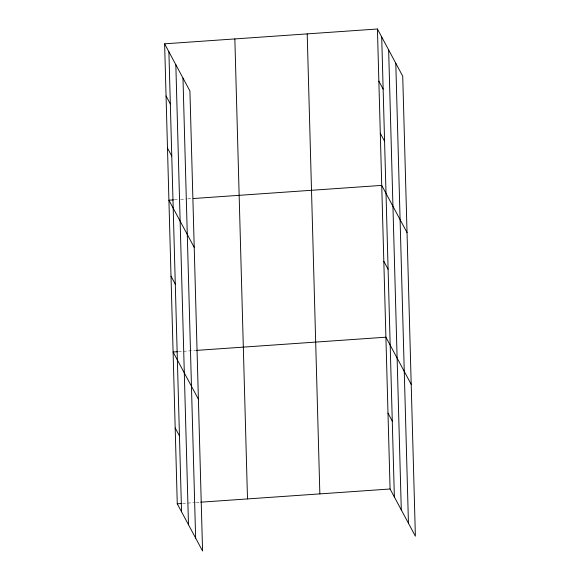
<?xml version="1.0" encoding="UTF-8"?>
<svg xmlns="http://www.w3.org/2000/svg" width="580" height="580" viewBox="0 0 580 580"><rect width="100%" height="100%" fill="white"/><g stroke="black" fill="none" stroke-linecap="round" stroke-linejoin="round"><path stroke-width="0.43" stroke-dasharray="2.9 2.17" d="M174.319 199.839L179.72 199.462M180.626 199.404L186.927 198.962M187.826 198.904L191.429 198.65M178.495 351.639L195.605 350.45M182.671 503.44L195.279 502.563M196.178 502.498L199.781 502.251"/><path stroke-width="0.87" d="M164.618 43.819L189.921 91.002L202.572 551L177.27 503.817L164.618 43.819L377.428 29L402.73 76.183L415.382 536.181L390.079 488.998L377.428 29M173.42 199.904L168.918 200.216L194.22 247.399M193.227 198.527L381.734 185.397L407.029 232.58M177.596 351.705L173.094 352.017L198.396 399.2M196.504 350.385L385.91 337.197L411.205 384.38M177.27 503.817L181.772 503.505M200.68 502.186L390.079 488.998M378.863 81.135L383.141 89.11M380.299 133.269L384.576 141.244M383.822 261.297L388.1 269.279M387.991 413.098L392.276 421.08M166.054 95.954L170.332 103.929M167.482 148.081L171.767 156.063M171.006 276.116L175.283 284.099M175.182 427.917L179.459 435.899M395.792 63.249L408.443 523.247M388.643 49.916L401.295 509.914M381.705 36.982L394.364 496.973M307.204 33.894L319.856 493.885M234.849 38.925L247.5 498.923M182.983 78.068L195.634 538.059M175.834 64.735L188.486 524.733M168.896 51.801L181.547 511.792"/></g></svg>
